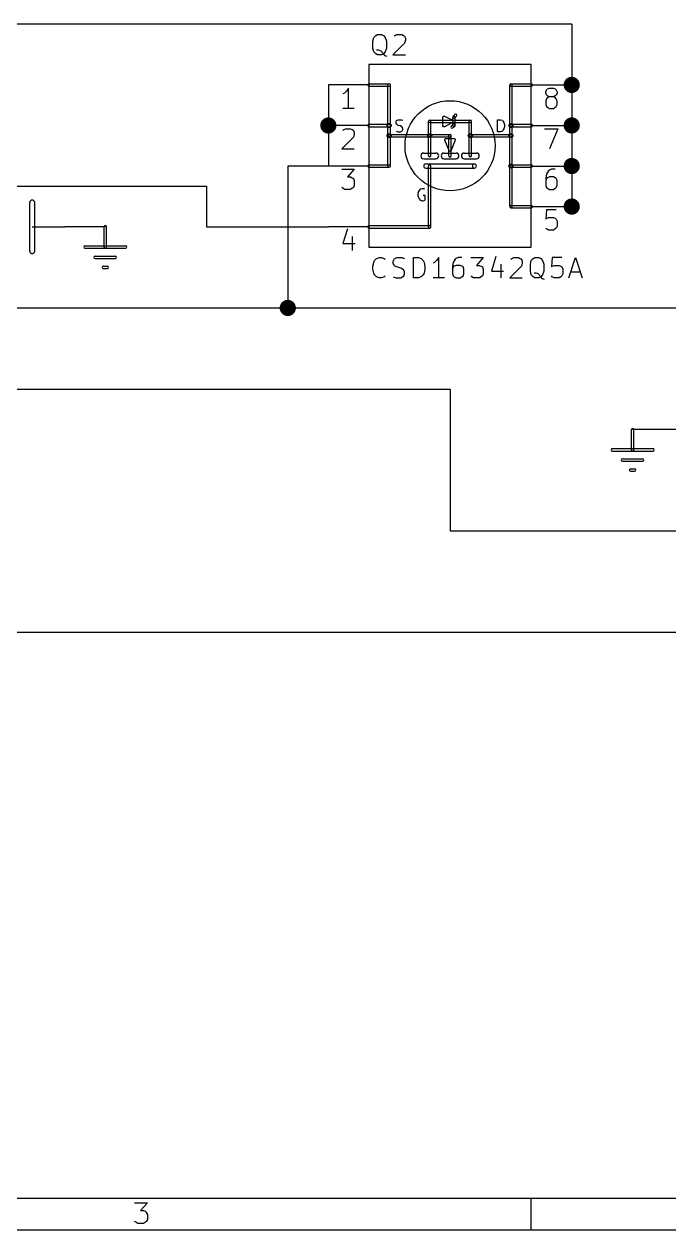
# Model space of a CAD drawing. Extents: x 10 to 287, y -200 to -10.
# Drawn here: x 128.3 to 168.6, y -200 to -124.5 of the extents above; entities that cross this region are included whole.
import ezdxf

# ---------------------------------------------------------------- set-up
doc = ezdxf.new("R2010")
doc.units = 0
doc.header["$MEASUREMENT"] = 0

msp = doc.modelspace()

# ---------------------------------------------------------------- linework, layer by layer
at = {"layer": 'Cyan 2'}
for p, q in [((150.114, -125.527), (150.165, -125.298)), ((150.165, -125.298), (150.292, -125.171)), ((150.292, -125.171), (150.393, -125.12)), ((150.393, -125.12), (150.647, -125.12)), ((150.647, -125.12), (150.774, -125.171)), ((150.774, -125.171), (150.876, -125.298)), ((150.876, -125.298), (150.952, -125.527)), ((151.435, -125.222), (151.486, -125.171)), ((151.486, -125.171), (151.613, -125.12)), ((151.613, -125.12), (151.917, -125.12)), ((151.917, -125.12), (152.019, -125.171)), ((152.019, -125.171), (152.095, -125.222)), ((152.095, -125.222), (152.146, -125.349)), ((152.146, -125.349), (152.146, -125.476)), ((150.114, -125.959), (150.114, -125.527)), ((150.165, -126.187), (150.114, -125.959)), ((150.47, -126.086), (150.343, -126.086)), ((150.597, -126.136), (150.47, -126.086)), ((150.774, -126.314), (150.597, -126.136)), ((150.952, -125.959), (150.876, -126.187)), ((150.952, -125.527), (150.952, -125.959)), ((152.095, -125.654), (151.359, -126.39)), ((152.146, -125.476), (152.095, -125.654)), ((150.292, -126.314), (150.165, -126.187)), ((150.393, -126.39), (150.292, -126.314)), ((150.647, -126.39), (150.393, -126.39)), ((150.774, -126.314), (150.647, -126.39)), ((150.876, -126.187), (150.774, -126.314)), ((150.876, -126.441), (150.774, -126.314)), ((151.003, -126.492), (150.876, -126.441)), ((151.359, -126.39), (152.146, -126.39)), ((150.114, -139.624), (150.165, -139.395)), ((150.114, -139.802), (150.114, -139.624)), ((150.165, -139.395), (150.216, -139.268)), ((150.216, -139.268), (150.343, -139.141)), ((150.343, -139.141), (150.52, -139.09)), ((150.52, -139.09), (150.647, -139.09)), ((150.647, -139.09), (150.825, -139.141)), ((150.825, -139.141), (150.876, -139.192)), ((151.384, -139.319), (151.435, -139.192)), ((151.384, -139.446), (151.384, -139.319)), ((151.435, -139.573), (151.384, -139.446)), ((151.435, -139.192), (151.486, -139.141)), ((151.486, -139.624), (151.435, -139.573)), ((151.486, -139.141), (151.613, -139.09)), ((151.613, -139.675), (151.486, -139.624)), ((151.613, -139.09), (151.917, -139.09)), ((151.867, -139.751), (151.613, -139.675)), ((151.917, -139.09), (152.095, -139.141)), ((152.654, -140.36), (152.654, -139.09)), ((152.654, -139.09), (152.959, -139.09)), ((152.959, -139.09), (153.137, -139.141)), ((153.137, -139.141), (153.264, -139.268)), ((153.264, -139.268), (153.314, -139.395)), ((153.314, -139.395), (153.365, -139.624)), ((153.365, -139.624), (153.365, -139.802)), ((153.975, -139.395), (153.873, -139.446)), ((154.102, -139.268), (153.975, -139.395)), ((154.229, -139.09), (154.102, -139.268)), ((154.229, -140.36), (154.229, -139.09)), ((155.143, -139.395), (155.092, -139.624)), ((155.092, -139.624), (155.092, -140.106)), ((155.143, -139.675), (155.092, -139.802)), ((155.27, -139.192), (155.143, -139.395)), ((155.194, -139.624), (155.143, -139.675)), ((155.321, -139.573), (155.194, -139.624)), ((155.321, -139.141), (155.27, -139.192)), ((155.448, -139.09), (155.321, -139.141)), ((155.575, -139.573), (155.321, -139.573)), ((155.677, -139.09), (155.448, -139.09)), ((155.677, -139.624), (155.575, -139.573)), ((155.753, -139.675), (155.677, -139.624)), ((155.804, -139.802), (155.753, -139.675)), ((156.235, -139.09), (157.023, -139.09)), ((157.023, -139.09), (156.591, -139.573)), ((156.591, -139.573), (156.794, -139.573)), ((156.794, -139.573), (156.896, -139.624)), ((156.896, -139.624), (156.972, -139.675)), ((156.972, -139.675), (157.023, -139.802)), ((157.81, -139.014), (157.531, -139.929)), ((158.115, -139.497), (158.115, -140.36)), ((159.41, -139.624), (158.674, -140.36)), ((158.75, -139.192), (158.801, -139.141)), ((158.801, -139.141), (158.928, -139.09)), ((158.928, -139.09), (159.233, -139.09)), ((159.233, -139.09), (159.334, -139.141)), ((159.334, -139.141), (159.41, -139.192)), ((159.41, -139.192), (159.461, -139.319)), ((159.461, -139.446), (159.41, -139.624)), ((159.461, -139.319), (159.461, -139.446)), ((159.969, -139.497), (160.02, -139.268)), ((159.969, -139.929), (159.969, -139.497)), ((160.02, -139.268), (160.147, -139.141)), ((160.147, -139.141), (160.249, -139.09)), ((160.249, -139.09), (160.503, -139.09)), ((160.503, -139.09), (160.63, -139.141)), ((160.63, -139.141), (160.731, -139.268)), ((160.731, -139.268), (160.807, -139.497)), ((160.807, -139.497), (160.807, -139.929)), ((161.341, -139.09), (161.29, -139.675)), ((161.29, -139.675), (161.341, -139.624)), ((161.95, -139.09), (161.341, -139.09)), ((161.341, -139.624), (161.468, -139.573)), ((161.468, -139.573), (161.773, -139.573)), ((161.773, -139.573), (161.874, -139.624)), ((161.874, -139.624), (161.95, -139.675)), ((161.95, -139.675), (162.001, -139.802)), ((162.382, -140.36), (162.789, -139.09)), ((162.789, -139.09), (163.22, -140.36)), ((150.165, -140.056), (150.114, -139.802)), ((150.216, -140.157), (150.165, -140.056)), ((150.343, -140.284), (150.216, -140.157)), ((150.52, -140.36), (150.343, -140.284)), ((150.647, -140.36), (150.52, -140.36)), ((150.825, -140.284), (150.647, -140.36)), ((150.876, -140.233), (150.825, -140.284)), ((151.384, -140.284), (151.562, -140.36)), ((151.562, -140.36), (151.867, -140.36)), ((151.968, -139.802), (151.867, -139.751)), ((151.867, -140.36), (151.968, -140.284)), ((152.044, -139.878), (151.968, -139.802)), ((151.968, -140.284), (152.044, -140.233)), ((152.095, -139.979), (152.044, -139.878)), ((152.044, -140.233), (152.095, -140.106)), ((152.095, -140.106), (152.095, -139.979)), ((152.959, -140.36), (152.654, -140.36)), ((153.137, -140.284), (152.959, -140.36)), ((153.264, -140.157), (153.137, -140.284)), ((153.314, -140.056), (153.264, -140.157)), ((153.365, -139.802), (153.314, -140.056)), ((154.584, -140.36), (153.873, -140.36)), ((155.092, -140.106), (155.143, -140.233)), ((155.143, -140.233), (155.194, -140.284)), ((155.194, -140.284), (155.321, -140.36)), ((155.321, -140.36), (155.575, -140.36)), ((155.575, -140.36), (155.677, -140.284)), ((155.677, -140.284), (155.753, -140.233)), ((155.753, -140.233), (155.804, -140.106)), ((155.804, -140.106), (155.804, -139.802)), ((156.312, -140.284), (156.235, -140.233)), ((156.413, -140.36), (156.312, -140.284)), ((156.794, -140.36), (156.413, -140.36)), ((156.896, -140.284), (156.794, -140.36)), ((156.972, -140.233), (156.896, -140.284)), ((157.023, -140.106), (156.972, -140.233)), ((157.023, -139.802), (157.023, -140.106)), ((157.531, -139.929), (158.293, -139.929)), ((158.674, -140.36), (159.461, -140.36)), ((160.02, -140.157), (159.969, -139.929)), ((160.147, -140.284), (160.02, -140.157)), ((160.249, -140.36), (160.147, -140.284)), ((160.325, -140.056), (160.198, -140.056)), ((160.503, -140.36), (160.249, -140.36)), ((160.452, -140.106), (160.325, -140.056)), ((160.63, -140.284), (160.452, -140.106)), ((160.63, -140.284), (160.503, -140.36)), ((160.731, -140.157), (160.63, -140.284)), ((160.731, -140.411), (160.63, -140.284)), ((160.807, -139.929), (160.731, -140.157)), ((160.858, -140.462), (160.731, -140.411)), ((161.341, -140.284), (161.29, -140.233)), ((161.468, -140.36), (161.341, -140.284)), ((161.773, -140.36), (161.468, -140.36)), ((161.874, -140.284), (161.773, -140.36)), ((161.95, -140.233), (161.874, -140.284)), ((162.001, -140.106), (161.95, -140.233)), ((162.001, -139.802), (162.001, -140.106)), ((162.509, -139.979), (163.093, -139.979))]:
    msp.add_line(p, q, dxfattribs=at)
at = {"layer": 'Green 2'}
for p, q in [((162.56, -124.46), (78.74, -124.46)), ((162.56, -124.46), (162.56, -135.89)), ((147.32, -128.27), (147.32, -133.35)), ((144.78, -133.35), (144.78, -142.24)), ((147.32, -133.35), (144.78, -133.35)), ((109.22, -134.62), (139.7, -134.62)), ((139.7, -134.62), (139.7, -137.16)), ((133.35, -137.16), (130.81, -137.16)), ((139.7, -137.16), (147.32, -137.16)), ((109.22, -142.24), (194.31, -142.24)), ((109.22, -147.32), (154.94, -147.32)), ((154.94, -147.32), (154.94, -156.21)), ((170.18, -149.86), (166.37, -149.86)), ((154.94, -156.21), (170.18, -156.21)), ((96.52, -162.56), (213.36, -162.56))]:
    msp.add_line(p, q, dxfattribs=at)
at = {"layer": 'Green 2', "const_width": 0.508}
for points in [[(162.306, -128.27, 1), (162.814, -128.27, 1)], [(147.066, -130.81, 1), (147.574, -130.81, 1)], [(162.306, -130.81, 1), (162.814, -130.81, 1)], [(162.306, -133.35, 1), (162.814, -133.35, 1)], [(162.306, -135.89, 1), (162.814, -135.89, 1)], [(144.526, -142.24, 1), (145.034, -142.24, 1)]]:
    msp.add_lwpolyline(points, format="xyb", close=True, dxfattribs=at)
at = {"layer": 'L.Yellow'}
for p, q in [((149.86, -127), (149.86, -138.43)), ((160.02, -127), (149.86, -127)), ((160.02, -138.43), (160.02, -127)), ((149.86, -138.43), (160.02, -138.43))]:
    msp.add_line(p, q, dxfattribs=at)
at = {"layer": 'Red 2'}
for p, q in [((149.86, -127), (149.86, -138.43)), ((160.02, -127), (149.86, -127)), ((160.02, -138.43), (160.02, -127)), ((149.86, -128.27), (147.32, -128.27)), ((149.86, -128.194), (151.13, -128.194)), ((149.86, -128.346), (151.13, -128.346)), ((151.054, -133.35), (151.054, -128.27)), ((151.206, -133.35), (151.206, -128.27)), ((158.674, -135.89), (158.674, -128.27)), ((158.75, -128.194), (160.02, -128.194)), ((158.75, -128.346), (160.02, -128.346)), ((158.826, -135.89), (158.826, -128.27)), ((160.02, -128.27), (162.56, -128.27)), ((148.336, -128.778), (148.234, -128.829)), ((148.463, -128.651), (148.336, -128.778)), ((148.59, -128.473), (148.463, -128.651)), ((148.59, -129.743), (148.59, -128.473)), ((160.934, -128.702), (160.985, -128.575)), ((160.934, -128.778), (160.934, -128.702)), ((160.985, -128.88), (160.934, -128.778)), ((160.985, -129.134), (160.934, -129.261)), ((160.985, -128.575), (161.036, -128.524)), ((161.036, -128.956), (160.985, -128.88)), ((161.036, -129.057), (160.985, -129.134)), ((161.036, -128.524), (161.163, -128.473)), ((161.163, -129.007), (161.036, -128.956)), ((161.163, -129.007), (161.036, -129.057)), ((161.163, -128.473), (161.417, -128.473)), ((161.417, -129.007), (161.163, -129.007)), ((161.417, -128.473), (161.519, -128.524)), ((161.519, -128.956), (161.417, -129.007)), ((161.519, -129.057), (161.417, -129.007)), ((161.519, -128.524), (161.595, -128.575)), ((161.595, -128.88), (161.519, -128.956)), ((161.595, -129.134), (161.519, -129.057)), ((161.595, -128.575), (161.646, -128.702)), ((161.646, -128.778), (161.595, -128.88)), ((161.646, -129.261), (161.595, -129.134)), ((161.646, -128.702), (161.646, -128.778)), ((148.946, -129.743), (148.234, -129.743)), ((160.934, -129.261), (160.934, -129.489)), ((160.934, -129.489), (160.985, -129.616)), ((160.985, -129.616), (161.036, -129.667)), ((161.036, -129.667), (161.163, -129.743)), ((161.163, -129.743), (161.417, -129.743)), ((161.417, -129.743), (161.519, -129.667)), ((161.519, -129.667), (161.595, -129.616)), ((161.595, -129.616), (161.646, -129.489)), ((161.646, -129.489), (161.646, -129.261)), ((151.562, -130.581), (151.587, -130.505)), ((151.562, -130.658), (151.562, -130.581)), ((151.587, -130.734), (151.562, -130.658)), ((151.587, -130.505), (151.638, -130.48)), ((151.638, -130.48), (151.689, -130.454)), ((151.689, -130.454), (151.892, -130.454)), ((151.892, -130.454), (151.994, -130.48)), ((153.594, -132.69), (153.594, -130.556)), ((153.67, -130.48), (156.21, -130.48)), ((153.67, -130.632), (156.21, -130.632)), ((153.746, -132.69), (153.746, -130.556)), ((154.483, -130.277), (154.534, -130.226)), ((154.483, -130.835), (154.483, -130.277)), ((154.534, -130.226), (154.584, -130.226)), ((154.584, -130.226), (155.092, -130.48)), ((155.092, -130.632), (154.584, -130.886)), ((155.092, -130.48), (155.118, -130.505)), ((155.118, -130.607), (155.092, -130.632)), ((155.118, -130.81), (155.118, -130.302)), ((155.118, -130.505), (155.118, -130.531)), ((155.118, -130.531), (155.143, -130.556)), ((155.143, -130.556), (155.118, -130.581)), ((155.118, -130.581), (155.118, -130.607)), ((155.245, -130.124), (155.143, -130.226)), ((155.346, -130.226), (155.245, -130.327)), ((155.27, -130.81), (155.27, -130.302)), ((156.134, -132.69), (156.134, -130.556)), ((156.286, -132.69), (156.286, -130.556)), ((157.912, -131.216), (157.912, -130.454)), ((157.912, -130.454), (158.09, -130.454)), ((158.09, -130.454), (158.217, -130.48)), ((158.217, -130.48), (158.267, -130.556)), ((158.267, -130.556), (158.318, -130.632)), ((158.318, -130.632), (158.344, -130.759)), ((149.86, -130.81), (147.32, -130.81)), ((148.234, -131.115), (148.285, -131.064)), ((148.285, -131.064), (148.412, -131.013)), ((148.412, -131.013), (148.717, -131.013)), ((148.717, -131.013), (148.819, -131.064)), ((148.819, -131.064), (148.895, -131.115)), ((148.895, -131.115), (148.946, -131.242)), ((148.946, -131.369), (148.895, -131.547)), ((148.946, -131.242), (148.946, -131.369)), ((149.86, -130.734), (151.13, -130.734)), ((149.86, -130.886), (151.13, -130.886)), ((151.13, -131.369), (153.67, -131.369)), ((151.562, -131.166), (151.663, -131.216)), ((151.638, -130.759), (151.587, -130.734)), ((151.689, -130.81), (151.638, -130.759)), ((151.663, -131.216), (151.841, -131.216)), ((151.841, -130.835), (151.689, -130.81)), ((151.917, -130.886), (151.841, -130.835)), ((151.841, -131.216), (151.917, -131.166)), ((151.943, -130.912), (151.917, -130.886)), ((151.917, -131.166), (151.943, -131.14)), ((151.994, -130.988), (151.943, -130.912)), ((151.943, -131.14), (151.994, -131.064)), ((151.994, -131.064), (151.994, -130.988)), ((153.67, -131.369), (154.94, -131.369)), ((154.534, -130.886), (154.483, -130.835)), ((154.584, -130.886), (154.534, -130.886)), ((155.118, -130.759), (155.016, -130.861)), ((155.219, -130.861), (155.118, -130.962)), ((156.21, -131.369), (158.75, -131.369)), ((158.09, -131.216), (157.912, -131.216)), ((158.217, -131.166), (158.09, -131.216)), ((158.267, -131.089), (158.217, -131.166)), ((158.318, -131.013), (158.267, -131.089)), ((158.344, -130.886), (158.318, -131.013)), ((158.344, -130.759), (158.344, -130.886)), ((158.75, -130.734), (160.02, -130.734)), ((158.75, -130.886), (160.02, -130.886)), ((160.02, -130.81), (162.56, -130.81)), ((160.858, -131.013), (161.696, -131.013)), ((161.696, -131.013), (161.163, -132.283)), ((148.895, -131.547), (148.158, -132.283)), ((151.13, -131.521), (153.67, -131.521)), ((153.67, -131.521), (154.94, -131.521)), ((154.61, -131.674), (154.661, -131.623)), ((154.61, -131.724), (154.61, -131.674)), ((154.864, -132.334), (154.61, -131.724)), ((154.661, -131.623), (155.219, -131.623)), ((154.864, -132.715), (154.864, -131.445)), ((155.016, -132.715), (155.016, -131.445)), ((155.27, -131.724), (155.016, -132.359)), ((155.219, -131.623), (155.27, -131.674)), ((155.27, -131.674), (155.27, -131.724)), ((156.21, -131.521), (158.75, -131.521)), ((148.158, -132.283), (148.946, -132.283)), ((153.289, -132.537), (154.051, -132.537)), ((153.289, -132.893), (154.051, -132.893)), ((154.559, -132.537), (155.321, -132.537)), ((154.559, -132.893), (155.321, -132.893)), ((154.864, -132.359), (154.864, -132.334)), ((154.915, -132.41), (154.864, -132.359)), ((154.965, -132.41), (154.915, -132.41)), ((155.016, -132.359), (154.965, -132.41)), ((155.829, -132.537), (156.591, -132.537)), ((155.829, -132.893), (156.591, -132.893)), ((149.86, -133.35), (147.32, -133.35)), ((148.158, -133.553), (148.946, -133.553)), ((148.946, -133.553), (148.514, -134.036)), ((149.86, -133.274), (151.13, -133.274)), ((149.86, -133.426), (151.13, -133.426)), ((153.416, -133.223), (156.464, -133.223)), ((153.416, -133.477), (156.464, -133.477)), ((153.594, -137.16), (153.594, -133.35)), ((153.746, -137.16), (153.746, -133.35)), ((158.75, -133.274), (160.02, -133.274)), ((158.75, -133.426), (160.02, -133.426)), ((160.02, -133.35), (162.56, -133.35)), ((161.112, -133.655), (160.985, -133.858)), ((161.163, -133.604), (161.112, -133.655)), ((161.29, -133.553), (161.163, -133.604)), ((161.519, -133.553), (161.29, -133.553)), ((148.514, -134.036), (148.717, -134.036)), ((148.717, -134.036), (148.819, -134.087)), ((148.819, -134.087), (148.895, -134.137)), ((148.895, -134.137), (148.946, -134.264)), ((148.946, -134.264), (148.946, -134.569)), ((160.985, -133.858), (160.934, -134.087)), ((160.934, -134.087), (160.934, -134.569)), ((160.985, -134.137), (160.934, -134.264)), ((161.036, -134.087), (160.985, -134.137)), ((161.163, -134.036), (161.036, -134.087)), ((161.417, -134.036), (161.163, -134.036)), ((161.519, -134.087), (161.417, -134.036)), ((161.595, -134.137), (161.519, -134.087)), ((161.646, -134.264), (161.595, -134.137)), ((161.646, -134.569), (161.646, -134.264)), ((148.234, -134.747), (148.158, -134.696)), ((148.336, -134.823), (148.234, -134.747)), ((148.717, -134.823), (148.336, -134.823)), ((148.819, -134.747), (148.717, -134.823)), ((148.895, -134.696), (148.819, -134.747)), ((148.946, -134.569), (148.895, -134.696)), ((152.959, -134.95), (152.933, -135.077)), ((152.933, -135.077), (152.933, -135.204)), ((152.933, -135.204), (152.959, -135.331)), ((153.01, -134.874), (152.959, -134.95)), ((153.06, -134.798), (153.01, -134.874)), ((153.187, -134.772), (153.06, -134.798)), ((153.289, -134.772), (153.187, -134.772)), ((153.391, -135.204), (153.264, -135.204)), ((153.365, -134.798), (153.289, -134.772)), ((153.391, -135.458), (153.391, -135.204)), ((160.934, -134.569), (160.985, -134.696)), ((160.985, -134.696), (161.036, -134.747)), ((161.036, -134.747), (161.163, -134.823)), ((161.163, -134.823), (161.417, -134.823)), ((161.417, -134.823), (161.519, -134.747)), ((161.519, -134.747), (161.595, -134.696)), ((161.595, -134.696), (161.646, -134.569)), ((128.626, -138.684), (128.626, -135.636)), ((128.93, -138.684), (128.93, -135.636)), ((152.959, -135.331), (153.01, -135.407)), ((153.01, -135.407), (153.06, -135.484)), ((153.06, -135.484), (153.187, -135.534)), ((153.187, -135.534), (153.264, -135.534)), ((153.264, -135.534), (153.365, -135.484)), ((153.365, -135.484), (153.391, -135.458)), ((158.75, -135.814), (160.02, -135.814)), ((158.75, -135.966), (160.02, -135.966)), ((160.02, -135.89), (162.56, -135.89)), ((160.985, -136.093), (160.934, -136.677)), ((160.934, -136.677), (160.985, -136.627)), ((161.595, -136.093), (160.985, -136.093)), ((160.985, -136.627), (161.112, -136.576)), ((161.112, -136.576), (161.417, -136.576)), ((161.417, -136.576), (161.519, -136.627)), ((161.519, -136.627), (161.595, -136.677)), ((161.595, -136.677), (161.646, -136.804)), ((128.778, -137.16), (130.81, -137.16)), ((133.274, -138.43), (133.274, -137.16)), ((133.426, -138.43), (133.426, -137.16)), ((149.86, -137.16), (147.32, -137.16)), ((148.514, -137.287), (148.234, -138.201)), ((149.86, -137.084), (153.67, -137.084)), ((149.86, -137.236), (153.67, -137.236)), ((160.985, -137.287), (160.934, -137.236)), ((161.112, -137.363), (160.985, -137.287)), ((161.417, -137.363), (161.112, -137.363)), ((161.519, -137.287), (161.417, -137.363)), ((161.595, -137.236), (161.519, -137.287)), ((161.646, -137.109), (161.595, -137.236)), ((161.646, -136.804), (161.646, -137.109)), ((148.234, -138.201), (148.996, -138.201)), ((148.819, -137.77), (148.819, -138.633)), ((132.08, -138.354), (134.62, -138.354)), ((132.08, -138.506), (134.62, -138.506)), ((132.715, -138.989), (133.985, -138.989)), ((149.86, -138.43), (160.02, -138.43)), ((132.715, -139.141), (133.985, -139.141)), ((133.223, -139.624), (133.477, -139.624)), ((133.223, -139.776), (133.477, -139.776)), ((166.294, -151.13), (166.294, -149.86)), ((166.446, -151.13), (166.446, -149.86)), ((165.1, -151.054), (167.64, -151.054)), ((165.1, -151.206), (167.64, -151.206)), ((165.735, -151.689), (167.005, -151.689)), ((165.735, -151.841), (167.005, -151.841)), ((166.243, -152.324), (166.497, -152.324)), ((166.243, -152.476), (166.497, -152.476)), ((11.9888, -198.018), (285.013, -198.018)), ((135.179, -198.298), (135.992, -198.298)), ((135.992, -198.298), (135.56, -198.78)), ((159.995, -198.018), (159.995, -200)), ((135.56, -198.78), (135.738, -198.78)), ((135.738, -198.78), (135.865, -198.831)), ((135.865, -198.831), (135.915, -198.907)), ((135.915, -198.907), (135.992, -199.034)), ((135.992, -199.339), (135.915, -199.466)), ((135.992, -199.034), (135.992, -199.339)), ((10.0076, -200), (286.995, -200)), ((135.255, -199.517), (135.179, -199.466)), ((135.382, -199.593), (135.255, -199.517)), ((135.738, -199.593), (135.382, -199.593)), ((135.865, -199.517), (135.738, -199.593)), ((135.915, -199.466), (135.865, -199.517))]:
    msp.add_line(p, q, dxfattribs=at)
for centre, radius in [((154.94, -132.08), 2.8194), ((151.13, -130.81), 0.127), ((158.75, -130.81), 0.127), ((151.13, -131.445), 0.127), ((153.67, -131.445), 0.127), ((156.21, -131.445), 0.127), ((158.75, -131.445), 0.127), ((158.75, -133.35), 0.127)]:
    msp.add_circle(centre, radius, dxfattribs=at)
for centre, radius, start, end in [((149.86, -128.27), 0.0762, 90, 270), ((151.13, -128.27), 0.0762, 360, 540), ((151.13, -128.27), 0.0762, 270, 450), ((158.75, -128.27), 0.0762, 90, 270), ((158.75, -128.27), 0.0762, 360, 540), ((160.02, -128.27), 0.0762, 270, 450), ((153.67, -130.556), 0.0762, 360, 540), ((153.67, -130.556), 0.0762, 90, 270), ((155.194, -130.277), 0.0762, 495, 675), ((155.194, -130.302), 0.0762, 360, 540), ((155.296, -130.175), 0.0762, 315, 495), ((156.21, -130.556), 0.0762, 360, 540), ((156.21, -130.556), 0.0762, 270, 450), ((149.86, -130.81), 0.0762, 90, 270), ((151.13, -131.445), 0.0762, 90, 270), ((151.13, -130.81), 0.0762, 270, 450), ((153.67, -131.445), 0.0762, 90, 270), ((153.67, -131.445), 0.0762, 270, 450), ((154.94, -131.445), 0.0762, 360, 540), ((154.94, -131.445), 0.0762, 270, 450), ((155.067, -130.912), 0.0762, 495, 675), ((155.169, -130.81), 0.0762, 315, 495), ((155.194, -130.81), 0.0762, 180, 360), ((156.21, -131.445), 0.0762, 90, 270), ((158.75, -130.81), 0.0762, 90, 270), ((158.75, -131.445), 0.0762, 270, 450), ((160.02, -130.81), 0.0762, 270, 450), ((153.289, -132.715), 0.1778, 90, 270), ((153.67, -132.69), 0.0762, 180, 360), ((154.051, -132.715), 0.1778, 270, 450), ((154.559, -132.715), 0.1778, 90, 270), ((154.94, -132.715), 0.0762, 180, 360), ((155.321, -132.715), 0.1778, 270, 450), ((155.829, -132.715), 0.1778, 90, 270), ((156.21, -132.69), 0.0762, 180, 360), ((156.591, -132.715), 0.1778, 270, 450), ((149.86, -133.35), 0.0762, 90, 270), ((151.13, -133.35), 0.0762, 180, 360), ((151.13, -133.35), 0.0762, 270, 450), ((153.416, -133.35), 0.127, 90, 270), ((153.67, -133.35), 0.0762, 360, 540), ((156.464, -133.35), 0.127, 0, 180), ((156.464, -133.35), 0.127, 180, 360), ((156.464, -133.35), 0.127, 270, 450), ((158.75, -133.35), 0.0762, 90, 270), ((160.02, -133.35), 0.0762, 270, 450), ((128.778, -135.636), 0.1524, 360, 540), ((158.75, -135.89), 0.0762, 90, 270), ((158.75, -135.89), 0.0762, 180, 360), ((160.02, -135.89), 0.0762, 270, 450), ((133.35, -137.16), 0.0762, 360, 540), ((149.86, -137.16), 0.0762, 90, 270), ((153.67, -137.16), 0.0762, 180, 360), ((153.67, -137.16), 0.0762, 270, 450), ((128.778, -138.684), 0.1524, 180, 360), ((132.08, -138.43), 0.0762, 90, 270), ((132.715, -139.065), 0.0762, 90, 270), ((133.35, -138.43), 0.0762, 180, 360), ((133.985, -139.065), 0.0762, 270, 450), ((134.62, -138.43), 0.0762, 270, 450), ((133.223, -139.7), 0.0762, 90, 270), ((133.477, -139.7), 0.0762, 270, 450), ((166.37, -149.86), 0.0762, 360, 540), ((165.1, -151.13), 0.0762, 90, 270), ((167.64, -151.13), 0.0762, 270, 450), ((165.735, -151.765), 0.0762, 90, 270), ((166.37, -151.13), 0.0762, 180, 360), ((167.005, -151.765), 0.0762, 270, 450), ((166.243, -152.4), 0.0762, 90, 270), ((166.497, -152.4), 0.0762, 270, 450)]:
    msp.add_arc(centre, radius, start, end, dxfattribs=at)

doc.saveas('drawing.dxf')
